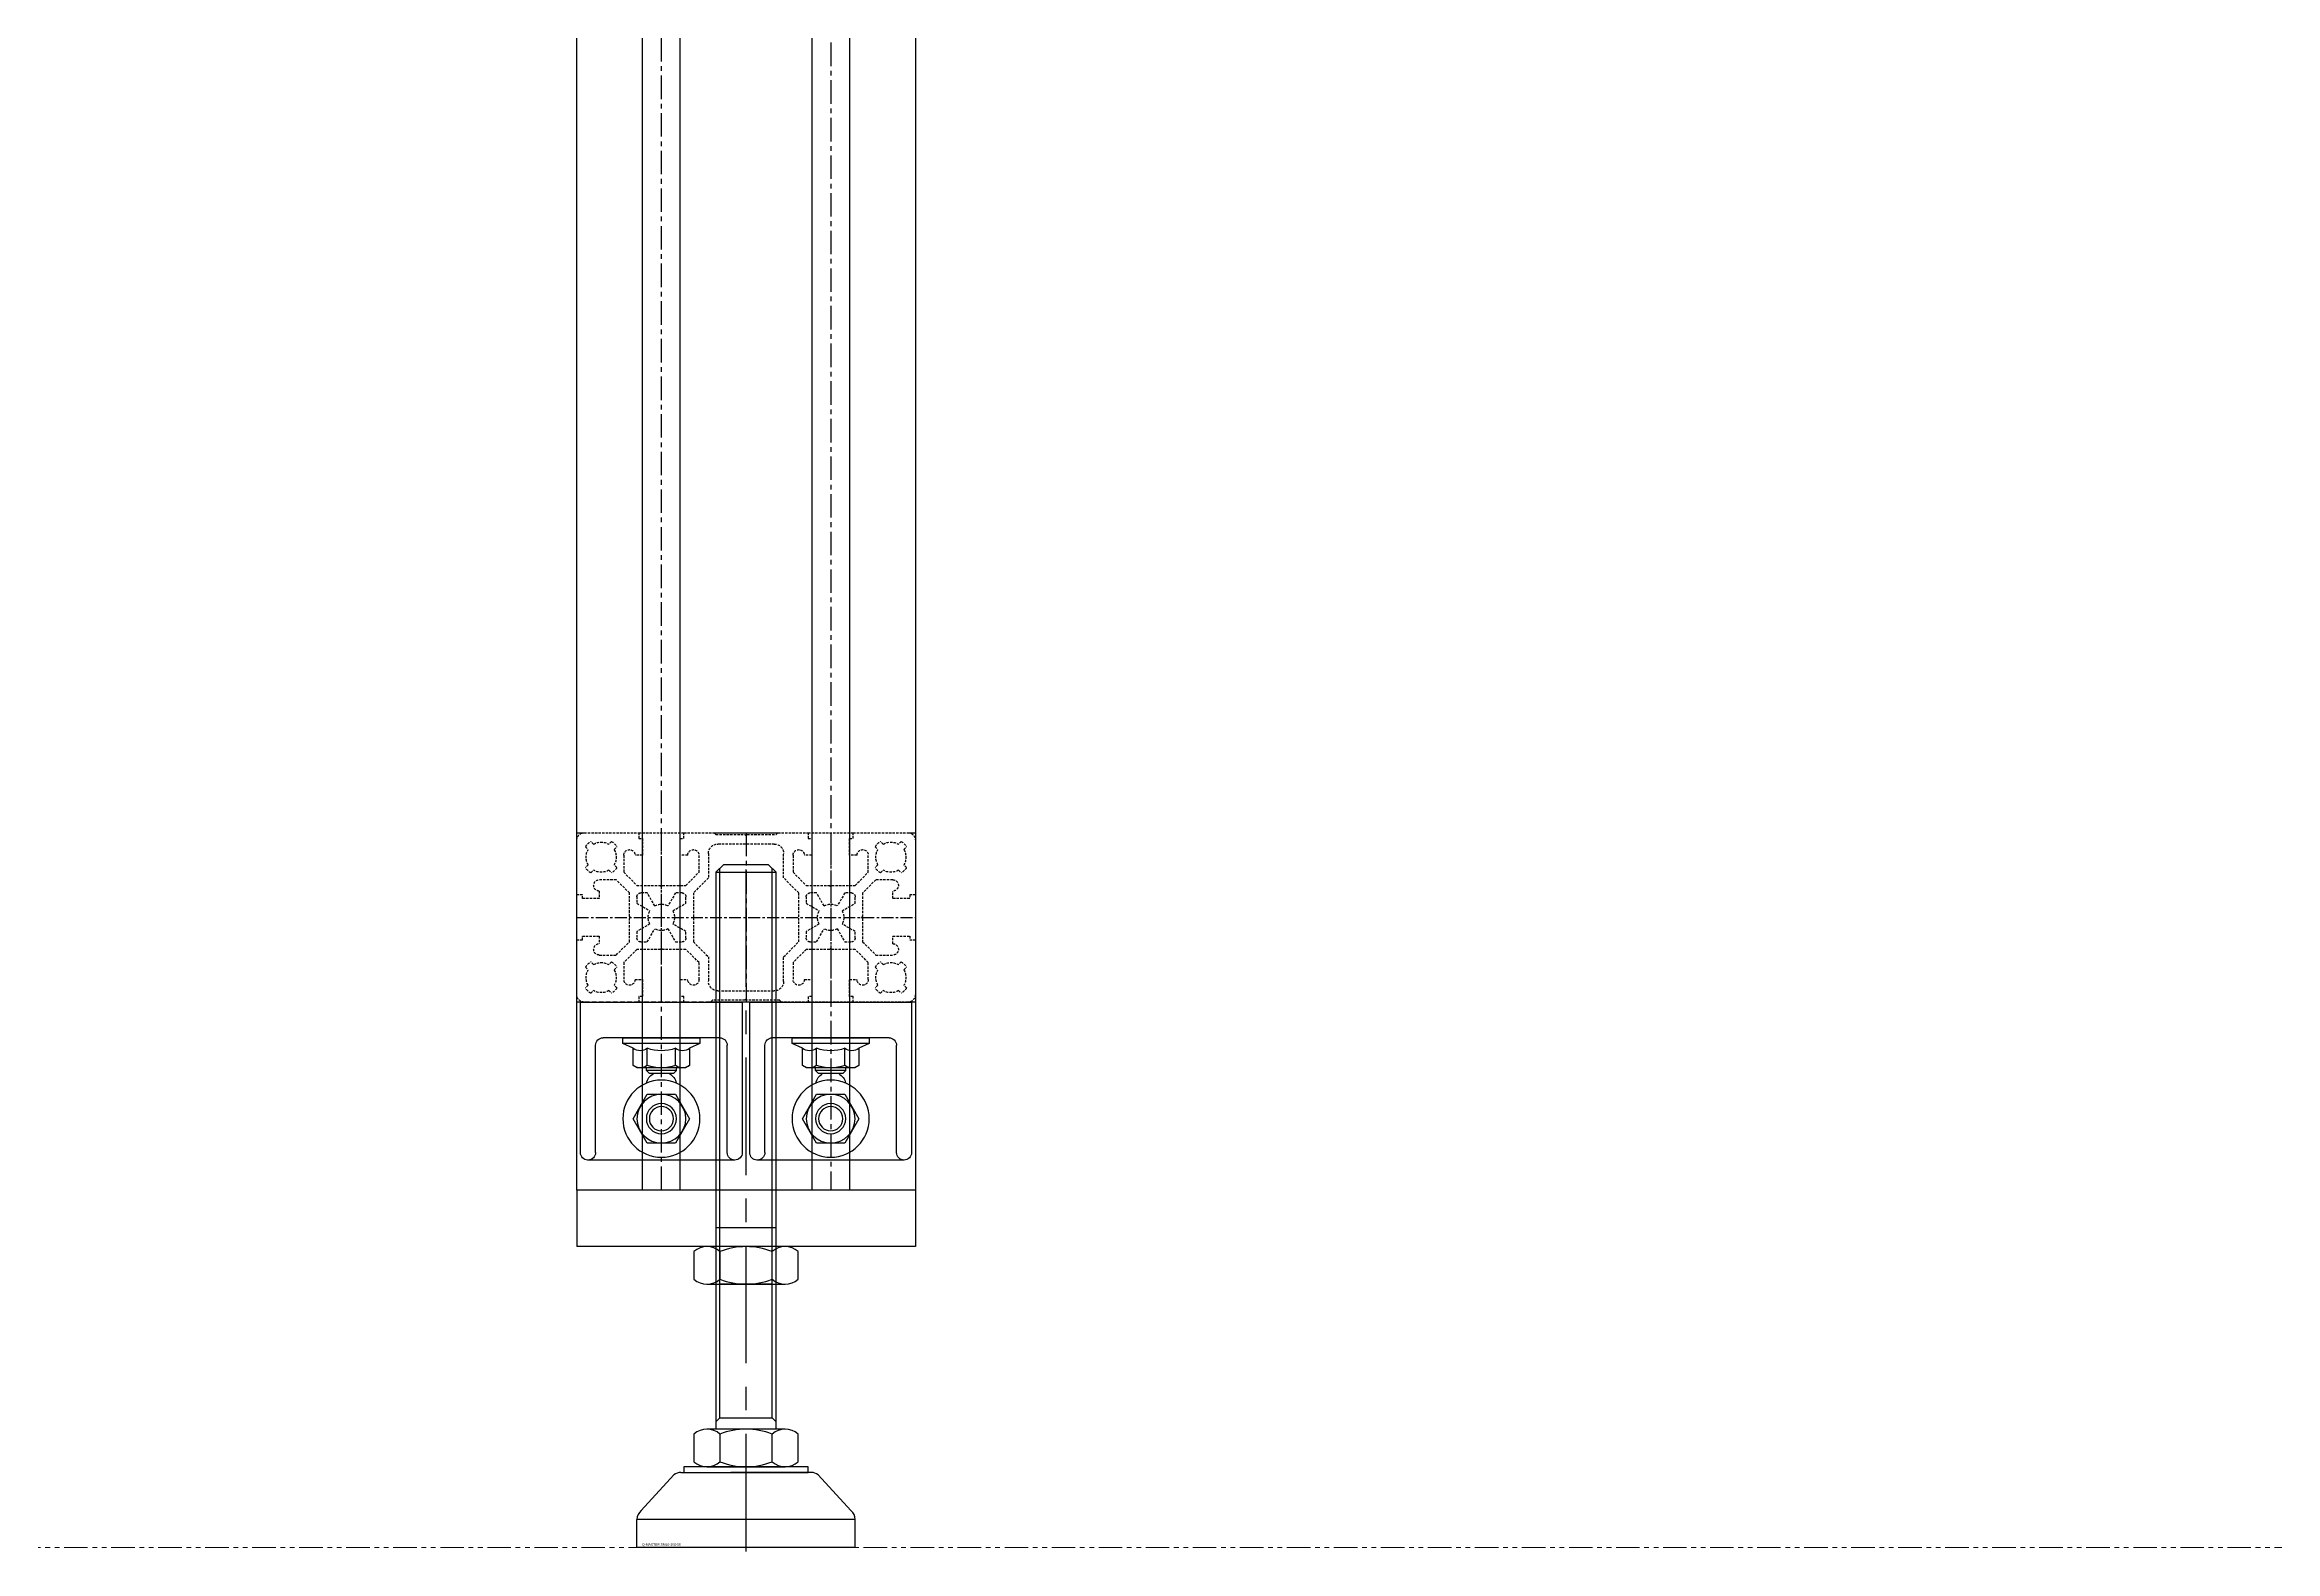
# Model space of a CAD drawing. Header units: inches. Extents: x 0 to 77285, y -118 to 40065.
# Drawn here: x 20613 to 21206, y 30817 to 31218 of the extents above; entities that cross this region are included whole.
import ezdxf

# ---------------------------------------------------------------- set-up
doc = ezdxf.new("R2010")
doc.units = ezdxf.units.IN
doc.header["$LTSCALE"] = 5
doc.header["$MEASUREMENT"] = 0
for name, pattern in [('CENTER', [2, 1.25, -0.25, 0.25, -0.25]), ('HIDDEN', [0.375, 0.25, -0.125]), ('PHANTOM', [2.5, 1.25, -0.25, 0.25, -0.25, 0.25, -0.25])]:
    doc.linetypes.add(name, pattern=pattern)
for name, color, linetype in [('11', 1, 'CENTER'), ('22', 2, 'HIDDEN'), ('44', 4, 'Continuous'), ('A', 8, 'Continuous'), ('T', 3, 'Continuous')]:
    doc.layers.add(name, color=color, linetype=linetype)
doc.layers.add('33', color=3, linetype='PHANTOM', lineweight=9)
doc.styles.add('SCI', font='')
doc.styles.get('SCI').set_extended_font_data('Gulim')

# ---------------------------------------------------------------- blocks, each defined once
blk = doc.blocks.new('A$C47db6cef')
at = {"ltscale": 0.506191}
for p, q in [((0, 43), (0, 28.5)), ((16.5, 45), (2, 45)), ((3.74, 42.67), (4.47, 41.95)), ((8.53, 41.95), (9.26, 42.67)), ((16.5, 43.5), (16.5, 45)), ((28.5, 45), (16.5, 45)), ((17.5, 43.5), (16.5, 43.5)), ((17.5, 39), (17.5, 43.5)), ((27.5, 43.5), (27.5, 39)), ((28.5, 43.5), (27.5, 43.5)), ((28.5, 45), (28.5, 43.5)), ((36.5, 45), (28.5, 45)), ((37, 44.5), (36.5, 45)), ((44.7, 44.5), (37, 44.5)), ((37.5, 42), (52.5, 42)), ((45, 44.2), (44.7, 44.5)), ((45.3, 44.5), (45, 44.2)), ((53, 44.5), (45.3, 44.5)), ((53.5, 45), (53, 44.5)), ((61.5, 45), (53.5, 45)), ((61.5, 43.5), (61.5, 45)), ((73.5, 45), (61.5, 45)), ((62.5, 43.5), (61.5, 43.5)), ((62.5, 39), (62.5, 43.5)), ((72.5, 43.5), (72.5, 39)), ((73.5, 43.5), (72.5, 43.5)), ((73.5, 45), (73.5, 43.5)), ((88, 45), (73.5, 45)), ((80.74, 42.67), (81.47, 41.95)), ((85.53, 41.95), (86.26, 42.67)), ((90, 28.5), (90, 43)), ((3.05, 40.53), (2.33, 41.26)), ((2.33, 35.74), (3.05, 36.47)), ((10.67, 41.26), (9.95, 40.53)), ((9.95, 36.47), (10.67, 35.74)), ((12.5, 34.5), (12.5, 39)), ((15.5, 39), (17.5, 39)), ((27.5, 39), (29.5, 39)), ((32.5, 39), (32.5, 34.5)), ((35, 33), (35, 39.5)), ((55, 39.5), (55, 33)), ((57.5, 34.5), (57.5, 39)), ((60.5, 39), (62.5, 39)), ((72.5, 39), (74.5, 39)), ((77.5, 39), (77.5, 34.5)), ((80.05, 40.53), (79.33, 41.26)), ((79.33, 35.74), (80.05, 36.47)), ((87.67, 41.26), (86.95, 40.53)), ((86.95, 36.47), (87.67, 35.74)), ((4.47, 35.05), (3.74, 34.33)), ((6, 32.5), (10.5, 32.5)), ((9.26, 34.33), (8.53, 35.05)), ((10.5, 32.5), (14, 29)), ((16, 31), (12.5, 34.5)), ((22.2, 31), (16, 31)), ((22.5, 30.7), (22.2, 31)), ((22.8, 31), (22.5, 30.7)), ((29, 31), (22.8, 31)), ((32.5, 34.5), (29, 31)), ((31, 29), (35, 33)), ((55, 33), (59, 29)), ((61, 31), (57.5, 34.5)), ((67.2, 31), (61, 31)), ((67.5, 30.7), (67.2, 31)), ((67.8, 31), (67.5, 30.7)), ((74, 31), (67.8, 31)), ((77.5, 34.5), (74, 31)), ((76, 29), (79.5, 32.5)), ((79.5, 32.5), (84, 32.5)), ((81.47, 35.05), (80.74, 34.33)), ((86.26, 34.33), (85.53, 35.05)), ((0, 28.5), (1.5, 28.5)), ((0, 28.5), (0, 16.5)), ((1.5, 28.5), (1.5, 27.5)), ((1.5, 27.5), (6, 27.5)), ((6, 27.5), (6, 29.5)), ((14, 29), (14, 22.8)), ((16, 26.25), (16, 28)), ((19.47, 24.25), (16, 26.25)), ((17, 29), (18.75, 29)), ((18.75, 29), (20.75, 25.53)), ((24.25, 25.53), (26.25, 29)), ((29, 26.25), (25.53, 24.25)), ((26.25, 29), (28, 29)), ((29, 28), (29, 26.25)), ((31, 16), (31, 29)), ((59, 29), (59, 16)), ((61, 26.25), (61, 28)), ((64.47, 24.25), (61, 26.25)), ((62, 29), (63.75, 29)), ((63.75, 29), (65.75, 25.53)), ((69.25, 25.53), (71.25, 29)), ((74, 26.25), (70.53, 24.25)), ((71.25, 29), (73, 29)), ((74, 28), (74, 26.25)), ((76, 22.8), (76, 29)), ((84, 29.5), (84, 27.5)), ((84, 27.5), (88.5, 27.5)), ((88.5, 28.5), (90, 28.5)), ((88.5, 27.5), (88.5, 28.5)), ((90, 16.5), (90, 28.5)), ((14, 22.8), (14.3, 22.5)), ((14.3, 22.5), (14, 22.2)), ((14, 22.2), (14, 16)), ((16, 18.75), (19.47, 20.75)), ((16, 17), (16, 18.75)), ((20.75, 19.47), (18.75, 16)), ((26.25, 16), (24.25, 19.47)), ((25.53, 20.75), (29, 18.75)), ((29, 18.75), (29, 17)), ((61, 18.75), (64.47, 20.75)), ((61, 17), (61, 18.75)), ((65.75, 19.47), (63.75, 16)), ((71.25, 16), (69.25, 19.47)), ((70.53, 20.75), (74, 18.75)), ((74, 18.75), (74, 17)), ((75.7, 22.5), (76, 22.8)), ((76, 22.2), (75.7, 22.5)), ((76, 16), (76, 22.2)), ((0, 16.5), (0, 2)), ((1.5, 16.5), (0, 16.5)), ((1.5, 17.5), (1.5, 16.5)), ((6, 17.5), (1.5, 17.5)), ((6, 15.5), (6, 17.5)), ((10.5, 12.5), (6, 12.5)), ((14, 16), (10.5, 12.5)), ((12.5, 10.5), (16, 14)), ((16, 14), (22.2, 14)), ((18.75, 16), (17, 16)), ((22.2, 14), (22.5, 14.3)), ((22.5, 14.3), (22.8, 14)), ((22.8, 14), (29, 14)), ((28, 16), (26.25, 16)), ((29, 14), (32.5, 10.5)), ((35, 12), (31, 16)), ((35, 5.5), (35, 12)), ((59, 16), (55, 12)), ((55, 12), (55, 5.5)), ((57.5, 10.5), (61, 14)), ((61, 14), (67.2, 14)), ((63.75, 16), (62, 16)), ((67.2, 14), (67.5, 14.3)), ((67.5, 14.3), (67.8, 14)), ((67.8, 14), (74, 14)), ((73, 16), (71.25, 16)), ((74, 14), (77.5, 10.5)), ((79.5, 12.5), (76, 16)), ((84, 12.5), (79.5, 12.5)), ((84, 17.5), (84, 15.5)), ((88.5, 17.5), (84, 17.5)), ((88.5, 16.5), (88.5, 17.5)), ((90, 16.5), (88.5, 16.5)), ((90, 2), (90, 16.5)), ((3.05, 8.53), (2.33, 9.26)), ((3.74, 10.67), (4.47, 9.95)), ((8.53, 9.95), (9.26, 10.67)), ((10.67, 9.26), (9.95, 8.53)), ((12.5, 6), (12.5, 10.5)), ((17.5, 6), (15.5, 6)), ((17.5, 1.5), (17.5, 6)), ((27.5, 6), (27.5, 1.5)), ((29.5, 6), (27.5, 6)), ((32.5, 10.5), (32.5, 6)), ((57.5, 6), (57.5, 10.5)), ((62.5, 6), (60.5, 6)), ((62.5, 1.5), (62.5, 6)), ((72.5, 6), (72.5, 1.5)), ((74.5, 6), (72.5, 6)), ((77.5, 10.5), (77.5, 6)), ((80.05, 8.53), (79.33, 9.26)), ((80.74, 10.67), (81.47, 9.95)), ((85.53, 9.95), (86.26, 10.67)), ((87.67, 9.26), (86.95, 8.53)), ((2, 0), (16.5, 0)), ((2.33, 3.74), (3.05, 4.47)), ((4.47, 3.05), (3.74, 2.33)), ((9.26, 2.33), (8.53, 3.05)), ((9.95, 4.47), (10.67, 3.74)), ((16.5, 1.5), (17.5, 1.5)), ((16.5, 0), (16.5, 1.5)), ((16.5, 0), (28.5, 0)), ((27.5, 1.5), (28.5, 1.5)), ((28.5, 1.5), (28.5, 0)), ((28.5, 0), (35.55, 0)), ((35.55, 0), (36.05, 0.5)), ((36.05, 0.5), (44.7, 0.5)), ((52.5, 3), (37.5, 3)), ((44.7, 0.5), (45, 0.8)), ((45, 0.8), (45.3, 0.5)), ((45.3, 0.5), (53.95, 0.5)), ((53.95, 0.5), (54.45, 0)), ((61.5, 1.5), (62.5, 1.5)), ((61.5, 0), (61.5, 1.5)), ((72.5, 1.5), (73.5, 1.5)), ((73.5, 1.5), (73.5, 0)), ((79.33, 3.74), (80.05, 4.47)), ((81.47, 3.05), (80.74, 2.33)), ((86.26, 2.33), (85.53, 3.05)), ((86.95, 4.47), (87.67, 3.74))]:
    blk.add_line(p, q, dxfattribs=at)
for p, q in [((54.45, 0), (61.5, 0)), ((61.5, 0), (73.5, 0)), ((73.5, 0), (88, 0))]:
    blk.add_line(p, q)
for centre, radius, start, end in [((2, 43), 2, 90, 180), ((6.5, 38.5), 5, 123.46304, 146.53696), ((6.5, 38.5), 4, 59.47751, 120.52249), ((6.5, 38.5), 5, 33.46304, 56.53696), ((37.5, 39.5), 2.5, 90, 180), ((52.5, 39.5), 2.5, 0, 90), ((83.5, 38.5), 5, 123.46304, 146.53696), ((83.5, 38.5), 4, 59.47751, 120.52249), ((83.5, 38.5), 5, 33.46304, 56.53696), ((88, 43), 2, 0, 90), ((6.5, 38.5), 5, 213.46304, 236.53696), ((6.5, 38.5), 4, 149.47751, 210.52249), ((6.5, 38.5), 5, 303.46304, 326.53696), ((6.5, 38.5), 4, 329.47751, 30.52249), ((14, 39), 1.5, 0, 180), ((31, 39), 1.5, 0, 180), ((59, 39), 1.5, 0, 180), ((76, 39), 1.5, 0, 180), ((83.5, 38.5), 5, 213.46304, 236.53696), ((83.5, 38.5), 4, 149.47751, 210.52249), ((83.5, 38.5), 5, 303.46304, 326.53696), ((83.5, 38.5), 4, 329.47751, 30.52249), ((6.5, 38.5), 4, 239.47751, 300.52249), ((6, 31), 1.5, 90, 270), ((83.5, 38.5), 4, 239.47751, 300.52249), ((84, 31), 1.5, 270, 90), ((17, 28), 1, 90, 180), ((22.5, 22.5), 3.5, 150, 210), ((22.5, 22.5), 3.5, 60, 120), ((22.5, 22.5), 3.5, 330, 30), ((28, 28), 1, 0, 90), ((62, 28), 1, 90, 180), ((67.5, 22.5), 3.5, 150, 210), ((67.5, 22.5), 3.5, 60, 120), ((67.5, 22.5), 3.5, 330, 30), ((73, 28), 1, 0, 90), ((22.5, 22.5), 3.5, 240, 300), ((67.5, 22.5), 3.5, 240, 300), ((6, 14), 1.5, 90, 270), ((17, 17), 1, 180, 270), ((28, 17), 1, 270, 0), ((62, 17), 1, 180, 270), ((73, 17), 1, 270, 0), ((84, 14), 1.5, 270, 90), ((6.5, 6.5), 5, 123.46304, 146.53696), ((6.5, 6.5), 4, 149.47751, 210.52249), ((6.5, 6.5), 4, 59.47751, 120.52249), ((6.5, 6.5), 5, 33.46304, 56.53696), ((6.5, 6.5), 4, 329.47751, 30.52249), ((14, 6), 1.5, 180, 0), ((31, 6), 1.5, 180, 0), ((59, 6), 1.5, 180, 0), ((76, 6), 1.5, 180, 0), ((83.5, 6.5), 5, 123.46304, 146.53696), ((83.5, 6.5), 4, 149.47751, 210.52249), ((83.5, 6.5), 4, 59.47751, 120.52249), ((83.5, 6.5), 5, 33.46304, 56.53696), ((83.5, 6.5), 4, 329.47751, 30.52249), ((2, 2), 2, 180, 270), ((6.5, 6.5), 5, 213.46304, 236.53696), ((6.5, 6.5), 4, 239.47751, 300.52249), ((6.5, 6.5), 5, 303.46304, 326.53696), ((37.5, 5.5), 2.5, 180, 270), ((52.5, 5.5), 2.5, 270, 0), ((83.5, 6.5), 5, 213.46304, 236.53696), ((83.5, 6.5), 4, 239.47751, 300.52249), ((83.5, 6.5), 5, 303.46304, 326.53696), ((88, 2), 2, 270, 0)]:
    blk.add_arc(centre, radius, start, end, dxfattribs=at)
at = {"layer": '11', "ltscale": 0.506191}
for p, q in [((22.5, 45), (22.5, 0)), ((67.5, 0), (67.5, 45)), ((90, 22.5), (0, 22.5))]:
    blk.add_line(p, q, dxfattribs=at)
at = {"layer": '11'}
blk.add_line((45, 45), (45, 0), dxfattribs=at)
at = {"layer": 'A', "ltscale": 0.506191}
for p, q in [((0, 45), (0, 43)), ((2, 45), (0, 45)), ((53.5, 45), (36.5, 45)), ((90, 45), (88, 45)), ((90, 43), (90, 45)), ((0, 2), (0, 0)), ((0, 0), (2, 0)), ((35.55, 0), (54.45, 0)), ((90, 0), (90, 2))]:
    blk.add_line(p, q, dxfattribs=at)
at = {"layer": 'A'}
blk.add_line((88, 0), (90, 0), dxfattribs=at)
blk = doc.blocks.new('A$C632A6005')
for p, q in [((-21.5, 0), (-21.5, -40)), ((21.5, 0), (-21.5, 0)), ((21.5, -40.1), (21.5, 0)), ((-17.5, -40), (-17.5, -11.5)), ((-15.5, -9.5), (15.5, -9.5)), ((10.25, -9.5), (-10.25, -9.5)), ((-10.25, -9.5), (-10.25, -11)), ((-10.25, -11), (10.25, -11)), ((-10.25, -11), (-7.51, -12.3)), ((7.51, -12.3), (10.25, -11)), ((10.25, -11), (10.25, -9.5)), ((17.5, -40), (17.5, -11.5)), ((-7.51, -12.3), (-7.51, -16.89)), ((-7.51, -16.89), (-6.44, -17.5)), ((-6.44, -17.5), (6.45, -17.5)), ((-4, -18.2), (-4, -17.5)), ((-3.75, -16.86), (-3.75, -12.3)), ((3.76, -16.86), (3.76, -12.3)), ((4, -18.2), (4, -17.5)), ((6.45, -17.5), (7.51, -16.89)), ((7.51, -16.89), (7.51, -12.3)), ((-4, -18.2), (4, -18.2)), ((-3.2, -19), (-4, -18.2)), ((-3.2, -19), (3.2, -19)), ((3.2, -19), (4, -18.2)), ((-3.75, -24.5), (-7.5, -31)), ((3.75, -24.5), (-3.75, -24.5)), ((7.51, -31), (3.75, -24.5)), ((-7.5, -31), (-3.75, -37.5)), ((3.75, -37.5), (7.51, -31)), ((-3.75, -37.5), (3.75, -37.5)), ((-19.5, -42), (19.6, -42))]:
    blk.add_line(p, q)
for radius in [10.25, 6.5, 4, 3.2]:
    blk.add_circle((0, -31), radius)
for centre, radius, start, end in [((-15.5, -11.5), 2, 89.99999, 180.00003), ((15.5, -11.5), 2, 0.00001, 89.99999), ((-5.63, -9.89), 3.06, 232.12112, 307.87888), ((-5.63, -14.44), 3.06, 232.12112, 307.87888), ((0, -1.68), 11.26, 250.52878, 289.47122), ((0, -6.24), 11.26, 250.52878, 289.47122), ((5.63, -9.89), 3.06, 232.12112, 307.87888), ((5.63, -14.44), 3.06, 232.12112, 307.87888), ((0, -22.5), 4.1, 121.38856, 166.72724), ((0, -22.5), 4.1, 13.27276, 58.61144), ((-19.5, -40), 2, 180.00003, 270.00001), ((-19.5, -40), 2, 270.00001, 0.00002), ((19.5, -40), 2, 180.00003, 270.00001), ((19.6, -40.1), 1.9, 270.00001, 0.00002)]:
    blk.add_arc(centre, radius, start, end)
blk = doc.blocks.new('A$Cf1812530')
for p, q in [((-90, 0), (0, 0)), ((-90, 0), (-90, -15)), ((0, 0), (0, -15)), ((-90, -15), (0, -15))]:
    blk.add_line(p, q)
blk = doc.blocks.new('A$Ca3d7606b')
for p, q in [((-6.93, 1.34), (-6.93, 8.66)), ((-6.93, 1.34), (-6.93, 8.66)), ((-6.93, 8.66), (-6.93, 1.34)), ((6.93, 1.34), (6.93, 8.66)), ((6.93, 1.34), (6.93, 8.66)), ((6.93, 1.34), (6.93, 8.66)), ((6.93, 0), (-6.93, 0)), ((6.93, 0), (-6.93, 0))]:
    blk.add_line(p, q)
for points in [[(-13.86, 8.66), (-13.86, 1.34)], [(10.39, 10), (-10.39, 10)], [(13.86, 1.34), (13.86, 8.66)], [(-10.39, 0), (10.39, 0)]]:
    blk.add_lwpolyline(points)
for centre, radius, start, end in [((-10.39, 4.86), 5.14, 47.65687, 132.34313), ((0, -8.56), 18.56, 68.08045, 111.91955), ((10.39, 4.86), 5.14, 47.65687, 132.34313), ((-10.39, 5.14), 5.14, 227.65687, 312.34313), ((0, 18.56), 18.56, 248.08045, 291.91955), ((10.39, 5.14), 5.14, 227.65687, 312.34313)]:
    blk.add_arc(centre, radius, start, end)
blk = doc.blocks.new('A$C68f407b1')
for p, q in [((-6, 181.5), (-8, 179.5)), ((-8, 179.5), (-8, 33.45)), ((-8, 179.5), (8, 179.5)), ((6, 181.5), (-6, 181.5)), ((8, 179.5), (6, 181.5)), ((8, 33.45), (8, 179.5)), ((-8, 34.53), (-8, 31.5)), ((-6.93, 30.16), (-6.93, 22.84)), ((6.93, 22.84), (6.93, 30.16)), ((8, 31.5), (8, 34.53)), ((-27.88, 9.83), (-19.19, 19.34)), ((-17.31, 20), (-4, 20)), ((17.31, 20), (-4, 20)), ((27.88, 9.83), (19.19, 19.34)), ((-29, 0), (-29, 7.5)), ((29, 7.5), (-29, 7.5)), ((29, 0), (29, 7.5)), ((29, 0), (-29, 0))]:
    blk.add_line(p, q)
for points in [[(-13.86, 30.16), (-13.86, 22.84)], [(10.39, 31.5), (-10.39, 31.5)], [(13.86, 22.84), (13.86, 30.16)], [(-10.39, 21.5), (10.39, 21.5)]]:
    blk.add_lwpolyline(points)
blk.add_lwpolyline([(-16.5, 20), (16.5, 20), (16.5, 21.5), (-16.5, 21.5)], close=True)
for centre, radius, start, end in [((-10.39, 26.36), 5.14, 47.65687, 132.34313), ((0, 12.94), 18.56, 68.08045, 111.91955), ((10.39, 26.36), 5.14, 47.65687, 132.34313), ((-17.31, 17), 3, 90, 128.85067), ((-10.39, 26.64), 5.14, 227.65687, 312.34313), ((0, 40.06), 18.56, 248.08045, 291.91955), ((10.39, 26.64), 5.14, 227.65687, 312.34313), ((17.31, 17), 3, 51.14933, 90), ((-26, 7.5), 3, 128.85067, 180), ((26, 7.5), 3, 0, 51.14933)]:
    blk.add_arc(centre, radius, start, end)
at = {"layer": '11', "ltscale": 5}
blk.add_line((0, -1), (0, 181.5), dxfattribs=at)
at = {"layer": 'A'}
blk.add_line((8, 85), (-8, 85), dxfattribs=at)
at = {"layer": 'T'}
for p, q in [((-6.93, 34.53), (-6.93, 180.57)), ((6.93, 34.53), (6.93, 180.57)), ((-6.93, 34.53), (-8, 33.45)), ((-6.93, 34.53), (6.93, 34.53)), ((8, 33.45), (6.93, 34.53))]:
    blk.add_line(p, q, dxfattribs=at)
at = {"layer": '44', "insert": (-27.62, 1.14), "char_height": 0.64, "width": 16.6299, "attachment_point": 1, "style": 'SCI'}
blk.add_mtext('Q-MASTER SM16-150-58', dxfattribs=at)
blk = doc.blocks.new('A$Cdd351a7c')
for p, q in [((-45, -705, 0), (-45, 0)), ((45, 0), (45, -705, 0)), ((45, -705, 0), (-45, -705, 0))]:
    blk.add_line(p, q)
at = {"layer": '11'}
for p, q in [((-22.5, -705, 0), (-22.5, 0)), ((22.5, 0), (22.5, -705, 0))]:
    blk.add_line(p, q, dxfattribs=at)
at = {"layer": 'A'}
for p, q in [((-27.5, -705, 0), (-27.5, 0)), ((-17.5, -705, 0), (-17.5, 0)), ((17.5, 0), (17.5, -705, 0)), ((27.5, 0), (27.5, -705, 0))]:
    blk.add_line(p, q, dxfattribs=at)
at = {"xscale": -1}
blk.add_blockref('A$Cf1812530', (-45, -705, 0), dxfattribs=at)
at = {"layer": '22', "xscale": -1}
blk.add_blockref('A$C47db6cef', (45, -655, 0), dxfattribs=at)
at = {"layer": '44'}
for name, p in [('A$C68f407b1', (0, -800, 0)), ('A$Ca3d7606b', (0, -730, 0))]:
    blk.add_blockref(name, p, dxfattribs=at)
at = {"layer": '44', "xscale": -1}
for p in [(-22.5, -655, 0), (22.5, -655, 0)]:
    blk.add_blockref('A$C632A6005', p, dxfattribs=at)

msp = doc.modelspace()

# ---------------------------------------------------------------- linework, layer by layer
at = {"layer": '33'}
msp.add_line((38024.6497809, 30818.46513729), (12454.6497809, 30818.46513729), dxfattribs=at)

# ---------------------------------------------------------------- block references
msp.add_blockref('A$Cdd351a7c', (20799.6497809, 31618.46513729))

doc.saveas('drawing.dxf')
